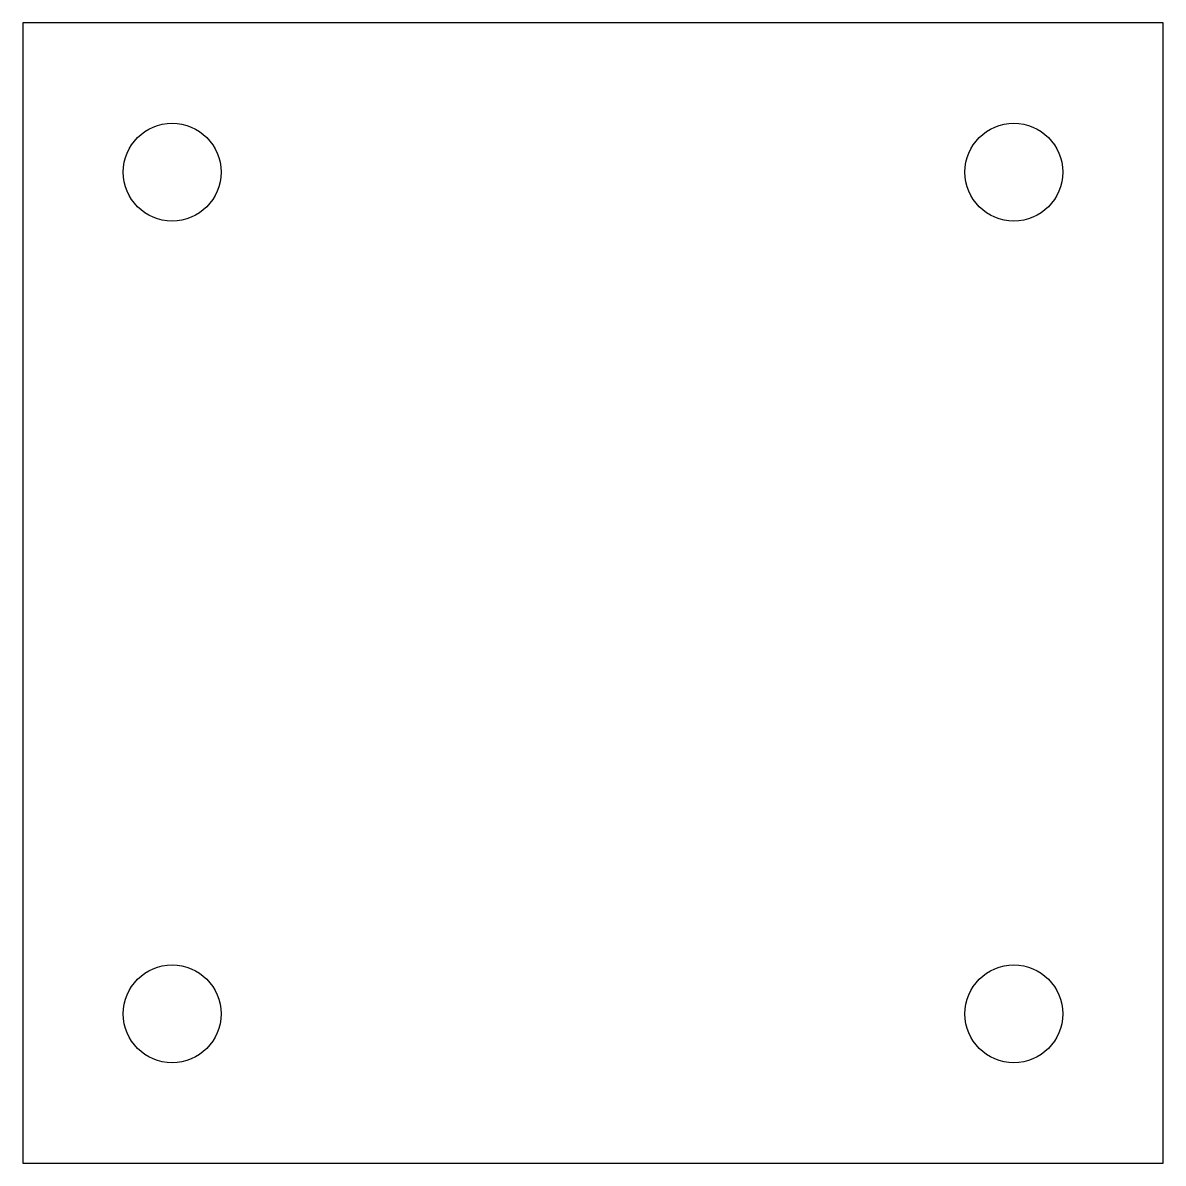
# Model space of a CAD drawing. Header units: millimetres. Extents: x -105 to 105, y -105 to 105.
import ezdxf

# ---------------------------------------------------------------- set-up
doc = ezdxf.new("R2010")
doc.units = ezdxf.units.MM
doc.layers.add('outline', color=7, linetype='Continuous')

msp = doc.modelspace()

# ---------------------------------------------------------------- linework, layer by layer
at = {"layer": 'outline'}
for p, q in [((105, 105), (-105, 105)), ((-105, 105), (-105, -105)), ((105, -105), (105, 105)), ((-105, -105), (105, -105))]:
    msp.add_line(p, q, dxfattribs=at)
for centre in [(-77.5, 77.5), (77.5, 77.5), (-77.5, -77.5), (77.5, -77.5)]:
    msp.add_circle(centre, 9, dxfattribs=at)

doc.saveas('drawing.dxf')
